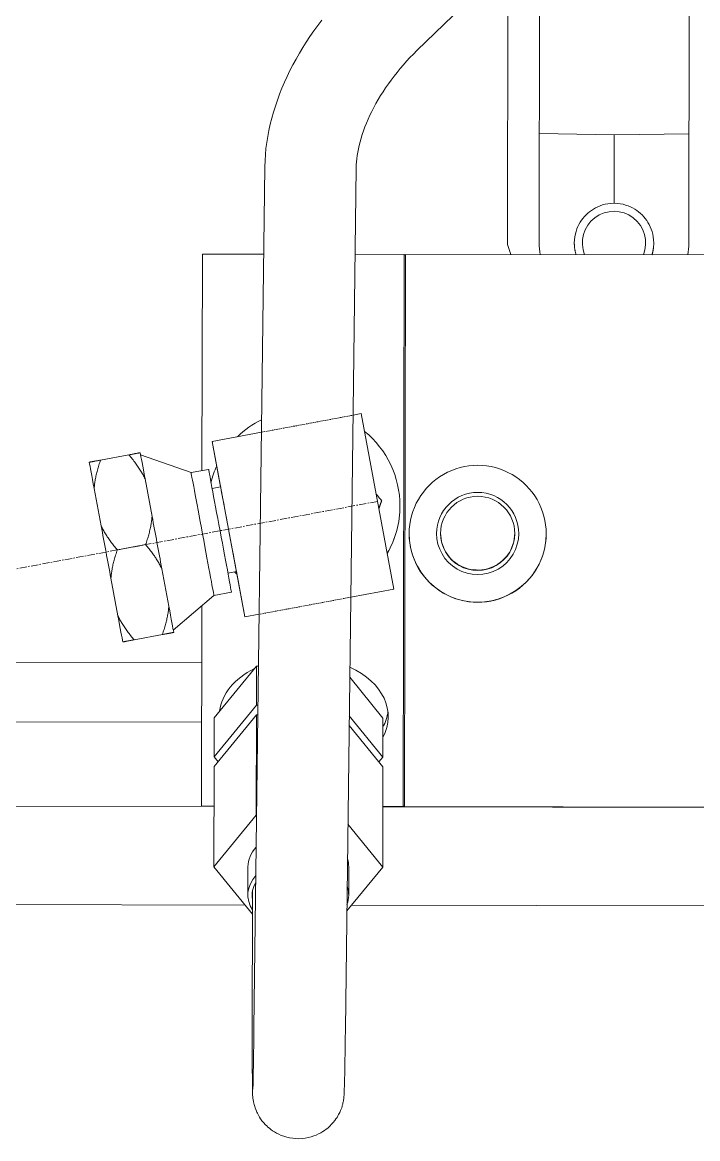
# Model space of a CAD drawing. Extents: x 766778 to 845620, y 133762 to 209800.
# Drawn here: x 786249.5 to 786366.8, y 190170.6 to 190364.5 of the extents above; entities that cross this region are included whole.
import ezdxf

# ---------------------------------------------------------------- set-up
doc = ezdxf.new("R2010")
doc.units = 0
doc.header["$MEASUREMENT"] = 0
doc.linetypes.add('CENTER', pattern=[2, 1.25, -0.25, 0.25, -0.25])
doc.linetypes.add('HIDDEN', pattern=[0.375, 0.25, -0.125])
doc.layers.get('0').update_dxf_attribs({"color": 1, "linetype": 'CONTINUOUS'})
doc.layers.add('CENTER_LINES', color=1, linetype='CENTER')
doc.layers.add('HIDDEN_LINES', color=5, linetype='HIDDEN', lineweight=25)
doc.layers.add('LA-4748_SHOWN', color=2, linetype='CONTINUOUS', lineweight=53)

# ---------------------------------------------------------------- blocks, each defined once
blk = doc.blocks.new('ENGINE')
at = {"layer": 'CENTER_LINES', "color": 252, "lineweight": 5}
blk.add_line((945259.66, 204973.17), (945192.77, 204960.93), dxfattribs=at)
at = {"layer": 'HIDDEN_LINES', "color": 252, "lineweight": 5}
for p, q in [((945239.52, 204985.24), (945255.45, 204988.15)), ((945254.94, 204956.54), (945239.01, 204953.63))]:
    blk.add_line(p, q, dxfattribs=at)
at = {"layer": 'LA-4748_SHOWN', "color": 252, "lineweight": 5}
for p, q in [((945266.75, 205051.42), (945429.8, 205208.38)), ((945313.88, 205017.83), (945314.2, 205079.13)), ((945282.38, 205018), (945282.64, 205066.71)), ((945287.88, 205017.97), (945288.14, 205066.97)), ((945248.85, 205054.9), (945249.54, 205055.84)), ((945249.54, 205055.84), (945250.25, 205056.77)), ((945247.55, 205052.99), (945248.19, 205053.95)), ((945248.19, 205053.95), (945248.85, 205054.9)), ((945246.33, 205051.03), (945246.93, 205052.02)), ((945246.93, 205052.02), (945247.55, 205052.99)), ((945245.22, 205049.04), (945245.76, 205050.04)), ((945245.76, 205050.04), (945246.33, 205051.03)), ((945264.96, 205049.59), (945265.55, 205050.21)), ((945265.55, 205050.21), (945266.14, 205050.82)), ((945266.14, 205050.82), (945266.75, 205051.42)), ((945244.2, 205047.02), (945244.69, 205048.04)), ((945244.69, 205048.04), (945245.22, 205049.04)), ((945263.3, 205047.66), (945263.84, 205048.31)), ((945263.84, 205048.31), (945264.39, 205048.95)), ((945264.39, 205048.95), (945264.96, 205049.59)), ((945243.29, 205044.98), (945243.73, 205046)), ((945243.73, 205046), (945244.2, 205047.02)), ((945261.78, 205045.67), (945262.27, 205046.34)), ((945262.27, 205046.34), (945262.77, 205047)), ((945262.77, 205047), (945263.3, 205047.66)), ((945242.87, 205043.94), (945243.29, 205044.98)), ((945260.42, 205043.63), (945260.85, 205044.31)), ((945260.85, 205044.31), (945261.3, 205044.99)), ((945261.3, 205044.99), (945261.78, 205045.67)), ((945242.13, 205041.87), (945242.48, 205042.91)), ((945242.48, 205042.91), (945242.87, 205043.94)), ((945259.23, 205041.58), (945259.61, 205042.26)), ((945259.61, 205042.26), (945260, 205042.95)), ((945260, 205042.95), (945260.42, 205043.63)), ((945241.5, 205039.78), (945241.8, 205040.82)), ((945241.8, 205040.82), (945242.13, 205041.87)), ((945258.23, 205039.54), (945258.55, 205040.22)), ((945258.55, 205040.22), (945258.88, 205040.9)), ((945258.88, 205040.9), (945259.23, 205041.58)), ((945240.99, 205037.67), (945241.23, 205038.73)), ((945241.23, 205038.73), (945241.5, 205039.78)), ((945257.43, 205037.54), (945257.68, 205038.2)), ((945257.68, 205038.2), (945257.94, 205038.87)), ((945257.94, 205038.87), (945258.23, 205039.54)), ((945240.61, 205035.57), (945240.79, 205036.62)), ((945240.79, 205036.62), (945240.99, 205037.67)), ((945257.01, 205036.25), (945257.21, 205036.89)), ((945257.21, 205036.89), (945257.43, 205037.54)), ((945287.98, 205036.97), (945300.98, 205036.67)), ((945300.98, 205036.67), (945300.92, 205024.8)), ((945300.98, 205036.67), (945313.98, 205036.83)), ((945240.37, 205033.46), (945240.47, 205034.51)), ((945240.47, 205034.51), (945240.61, 205035.57)), ((945256.42, 205033.81), (945256.53, 205034.4)), ((945256.53, 205034.4), (945256.67, 205035.01)), ((945256.67, 205035.01), (945256.83, 205035.62)), ((945256.83, 205035.62), (945257.01, 205036.25)), ((945240.26, 205031.36), (945240.3, 205032.41)), ((945240.3, 205032.41), (945240.37, 205033.46)), ((945256.19, 205032.13), (945256.25, 205032.68)), ((945256.25, 205032.68), (945256.32, 205033.23)), ((945256.32, 205033.23), (945256.42, 205033.81)), ((945237.86, 204881.76), (945240.26, 205031.36)), ((945253.74, 204881.51), (945256.14, 205031.1)), ((945256.14, 205031.1), (945256.16, 205031.61)), ((945256.16, 205031.61), (945256.19, 205032.13)), ((945299.36, 205024.63), (945298.91, 205024.51)), ((945299.85, 205024.72), (945299.36, 205024.63)), ((945300.36, 205024.78), (945299.85, 205024.72)), ((945300.92, 205024.8), (945300.36, 205024.78)), ((945301.47, 205024.77), (945300.92, 205024.8)), ((945301.99, 205024.71), (945301.47, 205024.77)), ((945302.47, 205024.61), (945301.99, 205024.71)), ((945296.03, 205022.8), (945295.75, 205022.51)), ((945296.33, 205023.08), (945296.03, 205022.8)), ((945296.64, 205023.34), (945296.33, 205023.08)), ((945296.97, 205023.58), (945296.64, 205023.34)), ((945297.32, 205023.81), (945296.97, 205023.58)), ((945297.69, 205024.02), (945297.32, 205023.81)), ((945298.08, 205024.2), (945297.69, 205024.02)), ((945298.48, 205024.37), (945298.08, 205024.2)), ((945298.91, 205024.51), (945298.48, 205024.37)), ((945302.92, 205024.49), (945302.47, 205024.61)), ((945303.35, 205024.34), (945302.92, 205024.49)), ((945303.75, 205024.17), (945303.35, 205024.34)), ((945304.14, 205023.98), (945303.75, 205024.17)), ((945304.5, 205023.77), (945304.14, 205023.98)), ((945304.85, 205023.54), (945304.5, 205023.77)), ((945305.18, 205023.3), (945304.85, 205023.54)), ((945305.49, 205023.03), (945305.18, 205023.3)), ((945305.79, 205022.75), (945305.49, 205023.03)), ((945306.06, 205022.45), (945305.79, 205022.75)), ((945294.61, 205020.77), (945294.44, 205020.37)), ((945294.8, 205021.15), (945294.61, 205020.77)), ((945295.01, 205021.52), (945294.8, 205021.15)), ((945295.24, 205021.87), (945295.01, 205021.52)), ((945295.48, 205022.2), (945295.24, 205021.87)), ((945295.75, 205022.51), (945295.48, 205022.2)), ((945306.32, 205022.14), (945306.06, 205022.45)), ((945306.57, 205021.81), (945306.32, 205022.14)), ((945306.79, 205021.46), (945306.57, 205021.81)), ((945307, 205021.09), (945306.79, 205021.46)), ((945307.19, 205020.7), (945307, 205021.09)), ((945294.07, 205019), (945294.01, 205018.49)), ((945294.17, 205019.49), (945294.07, 205019)), ((945294.29, 205019.94), (945294.17, 205019.49)), ((945294.44, 205020.37), (945294.29, 205019.94)), ((945307.35, 205020.3), (945307.19, 205020.7)), ((945307.49, 205019.87), (945307.35, 205020.3)), ((945307.61, 205019.42), (945307.49, 205019.87)), ((945307.7, 205018.93), (945307.61, 205019.42)), ((945307.76, 205018.42), (945307.7, 205018.93)), ((945282.93, 205015.95), (945282.48, 205017.38)), ((945294.01, 205018.49), (945293.98, 205017.93)), ((945293.98, 205017.93), (945293.98, 205017.84)), ((945293.98, 205017.84), (945293.98, 205017.74)), ((945293.98, 205017.74), (945293.99, 205017.65)), ((945293.99, 205017.65), (945293.99, 205017.55)), ((945293.99, 205017.55), (945294, 205017.46)), ((945294, 205017.46), (945294, 205017.37)), ((945294, 205017.37), (945294.01, 205017.28)), ((945294.01, 205017.28), (945294.02, 205017.19)), ((945294.02, 205017.19), (945294.03, 205017.1)), ((945294.03, 205017.1), (945294.04, 205017.01)), ((945294.04, 205017.01), (945294.05, 205016.93)), ((945294.05, 205016.93), (945294.06, 205016.84)), ((945307.7, 205016.85), (945307.71, 205016.94)), ((945307.71, 205016.94), (945307.73, 205017.03)), ((945307.73, 205017.03), (945307.74, 205017.12)), ((945307.74, 205017.12), (945307.75, 205017.2)), ((945307.75, 205017.2), (945307.76, 205017.3)), ((945307.78, 205017.86), (945307.76, 205018.42)), ((945307.76, 205017.39), (945307.77, 205017.48)), ((945307.76, 205017.3), (945307.76, 205017.39)), ((945307.77, 205017.57), (945307.78, 205017.67)), ((945307.77, 205017.48), (945307.77, 205017.57)), ((945307.78, 205017.76), (945307.78, 205017.86)), ((945307.78, 205017.67), (945307.78, 205017.76)), ((945229.16, 204978.62), (945229.36, 205016.23)), ((945240.02, 205016.17), (945229.36, 205016.23)), ((945264.41, 205016.04), (945255.9, 205016.09)), ((945263.91, 204920.16), (945264.41, 205016.04)), ((945264.16, 204920.16), (945264.66, 205016.04)), ((945264.41, 205015.99), (945264.66, 205015.99)), ((945264.66, 205016.04), (945348.67, 205015.6)), ((945294.06, 205016.84), (945294.08, 205016.76)), ((945294.08, 205016.76), (945294.09, 205016.67)), ((945294.09, 205016.67), (945294.11, 205016.59)), ((945294.11, 205016.59), (945294.12, 205016.51)), ((945294.12, 205016.51), (945294.14, 205016.43)), ((945294.14, 205016.43), (945294.16, 205016.35)), ((945294.16, 205016.35), (945294.18, 205016.27)), ((945294.18, 205016.27), (945294.2, 205016.19)), ((945294.2, 205016.19), (945294.22, 205016.11)), ((945294.22, 205016.11), (945294.24, 205016.04)), ((945294.24, 205016.04), (945294.26, 205015.96)), ((945294.26, 205015.96), (945294.28, 205015.89)), ((945307.46, 205015.82), (945307.48, 205015.89)), ((945307.48, 205015.89), (945307.51, 205015.97)), ((945307.51, 205015.97), (945307.53, 205016.04)), ((945307.53, 205016.04), (945307.55, 205016.12)), ((945307.55, 205016.12), (945307.57, 205016.2)), ((945307.57, 205016.2), (945307.59, 205016.28)), ((945307.59, 205016.28), (945307.61, 205016.36)), ((945307.61, 205016.36), (945307.63, 205016.44)), ((945307.63, 205016.44), (945307.64, 205016.52)), ((945307.64, 205016.52), (945307.66, 205016.6)), ((945307.66, 205016.6), (945307.67, 205016.68)), ((945307.67, 205016.68), (945307.69, 205016.77)), ((945307.69, 205016.77), (945307.7, 205016.85)), ((945256.88, 204988.41), (945255.45, 204988.15)), ((945256.88, 204988.41), (945262.45, 204957.92)), ((945239.52, 204985.24), (945230.96, 204983.67)), ((945230.96, 204983.67), (945236.53, 204953.18)), ((945230.96, 204983.67), (945230.96, 204983.67)), ((945230.96, 204983.67), (945232.4, 204975.8)), ((945209.59, 204980.14), (945209.64, 204980.15)), ((945209.59, 204980.14), (945209.59, 204980.14)), ((945209.64, 204980.15), (945209.69, 204980.16)), ((945209.69, 204980.16), (945209.75, 204980.17)), ((945209.75, 204980.17), (945209.81, 204980.18)), ((945209.81, 204980.18), (945209.87, 204980.19)), ((945209.87, 204980.19), (945209.93, 204980.21)), ((945209.93, 204980.21), (945210, 204980.22)), ((945210, 204980.22), (945210.07, 204980.23)), ((945210.07, 204980.23), (945210.14, 204980.24)), ((945210.14, 204980.24), (945210.21, 204980.26)), ((945210.21, 204980.26), (945210.29, 204980.27)), ((945210.29, 204980.27), (945210.37, 204980.29)), ((945210.37, 204980.29), (945210.45, 204980.3)), ((945210.45, 204980.3), (945210.54, 204980.32)), ((945210.54, 204980.32), (945210.63, 204980.33)), ((945210.63, 204980.33), (945210.72, 204980.35)), ((945210.72, 204980.35), (945210.81, 204980.37)), ((945210.81, 204980.37), (945210.91, 204980.39)), ((945210.91, 204980.39), (945211.01, 204980.4)), ((945211.01, 204980.4), (945211.11, 204980.42)), ((945211.11, 204980.42), (945211.22, 204980.44)), ((945211.22, 204980.44), (945211.33, 204980.46)), ((945211.33, 204980.46), (945211.44, 204980.48)), ((945211.4, 204980.06), (945211.33, 204979.83)), ((945211.48, 204980.28), (945211.4, 204980.06)), ((945211.44, 204980.48), (945211.56, 204980.5)), ((945211.56, 204980.5), (945211.48, 204980.28)), ((945211.56, 204980.5), (945216.47, 204981.4)), ((945216.59, 204981.42), (945216.47, 204981.4)), ((945216.47, 204981.4), (945216.63, 204981.22)), ((945216.7, 204981.44), (945216.59, 204981.42)), ((945216.63, 204981.22), (945216.78, 204981.04)), ((945216.81, 204981.46), (945216.7, 204981.44)), ((945216.78, 204981.04), (945216.92, 204980.86)), ((945216.92, 204981.48), (945216.81, 204981.46)), ((945217.02, 204981.5), (945216.92, 204981.48)), ((945216.92, 204980.86), (945217.07, 204980.68)), ((945217.12, 204981.52), (945217.02, 204981.5)), ((945217.07, 204980.68), (945217.21, 204980.5)), ((945217.22, 204981.54), (945217.12, 204981.52)), ((945217.21, 204980.5), (945217.35, 204980.32)), ((945217.31, 204981.56), (945217.22, 204981.54)), ((945217.41, 204981.57), (945217.31, 204981.56)), ((945217.35, 204980.32), (945217.48, 204980.14)), ((945217.49, 204981.59), (945217.41, 204981.57)), ((945217.48, 204980.14), (945217.61, 204979.97)), ((945217.58, 204981.6), (945217.49, 204981.59)), ((945217.66, 204981.62), (945217.58, 204981.6)), ((945217.74, 204981.63), (945217.66, 204981.62)), ((945217.82, 204981.65), (945217.74, 204981.63)), ((945217.89, 204981.66), (945217.82, 204981.65)), ((945217.96, 204981.68), (945217.89, 204981.66)), ((945218.03, 204981.69), (945217.96, 204981.68)), ((945218.1, 204981.7), (945218.03, 204981.69)), ((945218.16, 204981.71), (945218.1, 204981.7)), ((945218.22, 204981.72), (945218.16, 204981.71)), ((945218.28, 204981.73), (945218.22, 204981.72)), ((945218.34, 204981.74), (945218.28, 204981.73)), ((945218.39, 204981.75), (945218.34, 204981.74)), ((945218.44, 204981.76), (945218.39, 204981.75)), ((945227.27, 204978.27), (945218.51, 204981.39)), ((945210.84, 204978.14), (945210.8, 204977.93)), ((945210.9, 204978.34), (945210.84, 204978.14)), ((945210.95, 204978.55), (945210.9, 204978.34)), ((945211.01, 204978.76), (945210.95, 204978.55)), ((945211.06, 204978.97), (945211.01, 204978.76)), ((945211.13, 204979.18), (945211.06, 204978.97)), ((945211.19, 204979.4), (945211.13, 204979.18)), ((945211.26, 204979.62), (945211.19, 204979.4)), ((945211.33, 204979.83), (945211.26, 204979.62)), ((945217.61, 204979.97), (945217.74, 204979.79)), ((945217.74, 204979.79), (945217.86, 204979.62)), ((945217.86, 204979.62), (945217.98, 204979.44)), ((945217.98, 204979.44), (945218.1, 204979.27)), ((945218.1, 204979.27), (945218.21, 204979.1)), ((945218.21, 204979.1), (945218.32, 204978.92)), ((945218.32, 204978.92), (945218.43, 204978.75)), ((945218.43, 204978.75), (945218.53, 204978.58)), ((945218.53, 204978.58), (945218.64, 204978.41)), ((945218.64, 204978.41), (945218.74, 204978.24)), ((945218.74, 204978.24), (945218.83, 204978.07)), ((945227.27, 204978.27), (945230.32, 204978.83)), ((945210.48, 204976.17), (945210.46, 204975.98)), ((945210.51, 204976.36), (945210.48, 204976.17)), ((945210.53, 204976.55), (945210.51, 204976.36)), ((945210.56, 204976.74), (945210.53, 204976.55)), ((945210.6, 204976.94), (945210.56, 204976.74)), ((945210.63, 204977.14), (945210.6, 204976.94)), ((945210.67, 204977.33), (945210.63, 204977.14)), ((945210.71, 204977.53), (945210.67, 204977.33)), ((945210.75, 204977.73), (945210.71, 204977.53)), ((945210.8, 204977.93), (945210.75, 204977.73)), ((945218.83, 204978.07), (945218.93, 204977.9)), ((945218.93, 204977.9), (945219.02, 204977.73)), ((945219.02, 204977.73), (945219.1, 204977.56)), ((945219.1, 204977.56), (945219.19, 204977.39)), ((945219.19, 204977.39), (945219.27, 204977.22)), ((945219.27, 204977.22), (945220.47, 204970.69)), ((945210.44, 204975.79), (945210.42, 204975.6)), ((945211.62, 204969.07), (945210.42, 204975.6)), ((945210.42, 204975.6), (945211.62, 204969.07)), ((945210.46, 204975.98), (945210.44, 204975.79)), ((945232.4, 204975.8), (945230.92, 204975.53)), ((945259.44, 204974.38), (945259.48, 204974.34)), ((945259.48, 204974.34), (945259.52, 204974.29)), ((945259.52, 204974.29), (945259.56, 204974.25)), ((945259.56, 204974.25), (945259.59, 204974.2)), ((945259.59, 204974.2), (945259.63, 204974.16)), ((945259.63, 204974.16), (945259.67, 204974.11)), ((945259.67, 204974.11), (945259.71, 204974.07)), ((945259.71, 204974.07), (945259.75, 204974.02)), ((945259.75, 204974.02), (945259.78, 204973.98)), ((945259.78, 204973.98), (945259.82, 204973.93)), ((945259.82, 204973.93), (945259.86, 204973.89)), ((945259.86, 204973.89), (945259.9, 204973.84)), ((945259.9, 204973.84), (945259.94, 204973.8)), ((945259.94, 204973.8), (945259.98, 204973.75)), ((945259.98, 204973.75), (945260.01, 204973.71)), ((945260.01, 204972.28), (945259.99, 204972.22)), ((945260.01, 204973.71), (945260.05, 204973.66)), ((945260.03, 204972.33), (945260.01, 204972.28)), ((945260.04, 204972.39), (945260.03, 204972.33)), ((945260.06, 204972.44), (945260.04, 204972.39)), ((945260.05, 204973.66), (945260.09, 204973.62)), ((945260.08, 204972.5), (945260.06, 204972.44)), ((945260.1, 204972.55), (945260.08, 204972.5)), ((945260.09, 204973.62), (945260.13, 204973.57)), ((945260.12, 204972.61), (945260.1, 204972.55)), ((945260.14, 204972.67), (945260.12, 204972.61)), ((945260.13, 204973.57), (945260.17, 204973.52)), ((945260.16, 204972.72), (945260.14, 204972.67)), ((945260.18, 204972.78), (945260.16, 204972.72)), ((945260.17, 204973.52), (945260.21, 204973.48)), ((945260.2, 204972.83), (945260.18, 204972.78)), ((945260.23, 204972.89), (945260.2, 204972.83)), ((945260.21, 204973.48), (945260.25, 204973.43)), ((945260.25, 204972.95), (945260.23, 204972.89)), ((945260.25, 204973.43), (945260.29, 204973.38)), ((945260.27, 204973.01), (945260.25, 204972.95)), ((945260.29, 204973.06), (945260.27, 204973.01)), ((945260.29, 204973.38), (945260.33, 204973.34)), ((945260.31, 204973.12), (945260.29, 204973.06)), ((945260.33, 204973.18), (945260.31, 204973.12)), ((945260.33, 204973.34), (945260.37, 204973.29)), ((945260.35, 204973.23), (945260.33, 204973.18)), ((945260.37, 204973.29), (945260.35, 204973.23)), ((945260.37, 204973.29), (945260.37, 204973.29)), ((945220.45, 204970.5), (945220.43, 204970.31)), ((945220.47, 204970.69), (945220.45, 204970.5)), ((945259.91, 204972), (945259.89, 204971.95)), ((945259.93, 204972.06), (945259.91, 204972)), ((945259.95, 204972.11), (945259.93, 204972.06)), ((945259.97, 204972.17), (945259.95, 204972.11)), ((945259.99, 204972.22), (945259.97, 204972.17)), ((945211.62, 204969.07), (945211.7, 204968.9)), ((945211.7, 204968.9), (945211.79, 204968.73)), ((945211.79, 204968.73), (945211.87, 204968.56)), ((945211.87, 204968.56), (945211.97, 204968.39)), ((945220.14, 204968.55), (945220.09, 204968.35)), ((945220.18, 204968.75), (945220.14, 204968.55)), ((945220.22, 204968.95), (945220.18, 204968.75)), ((945220.26, 204969.15), (945220.22, 204968.95)), ((945220.29, 204969.34), (945220.26, 204969.15)), ((945220.32, 204969.54), (945220.29, 204969.34)), ((945220.35, 204969.73), (945220.32, 204969.54)), ((945220.38, 204969.93), (945220.35, 204969.73)), ((945220.41, 204970.12), (945220.38, 204969.93)), ((945220.43, 204970.31), (945220.41, 204970.12)), ((945211.97, 204968.39), (945212.06, 204968.22)), ((945212.06, 204968.22), (945212.16, 204968.05)), ((945212.16, 204968.05), (945212.26, 204967.87)), ((945212.26, 204967.87), (945212.36, 204967.7)), ((945212.36, 204967.7), (945212.47, 204967.53)), ((945212.47, 204967.53), (945212.57, 204967.36)), ((945212.57, 204967.36), (945212.68, 204967.19)), ((945212.68, 204967.19), (945212.8, 204967.01)), ((945212.8, 204967.01), (945212.92, 204966.84)), ((945212.92, 204966.84), (945213.04, 204966.67)), ((945213.04, 204966.67), (945213.16, 204966.49)), ((945213.16, 204966.49), (945213.29, 204966.32)), ((945219.63, 204966.67), (945219.56, 204966.45)), ((945219.7, 204966.89), (945219.63, 204966.67)), ((945219.76, 204967.1), (945219.7, 204966.89)), ((945219.82, 204967.31), (945219.76, 204967.1)), ((945219.88, 204967.52), (945219.82, 204967.31)), ((945219.94, 204967.73), (945219.88, 204967.52)), ((945219.99, 204967.94), (945219.94, 204967.73)), ((945220.04, 204968.14), (945219.99, 204967.94)), ((945220.09, 204968.35), (945220.04, 204968.14)), ((945270.59, 204967.12), (945270.57, 204967.61)), ((945270.65, 204966.63), (945270.59, 204967.12)), ((945270.74, 204966.13), (945270.65, 204966.63)), ((945283.38, 204966.56), (945283.28, 204966.07)), ((945283.44, 204967.05), (945283.38, 204966.56)), ((945283.47, 204967.54), (945283.44, 204967.05)), ((945213.29, 204966.32), (945213.42, 204966.14)), ((945213.42, 204966.14), (945213.55, 204965.96)), ((945213.55, 204965.96), (945213.68, 204965.79)), ((945213.68, 204965.79), (945213.82, 204965.61)), ((945213.82, 204965.61), (945213.97, 204965.43)), ((945213.97, 204965.43), (945214.11, 204965.25)), ((945214.11, 204965.25), (945214.26, 204965.07)), ((945214.26, 204965.07), (945214.42, 204964.89)), ((945214.34, 204964.66), (945214.26, 204964.44)), ((945214.42, 204964.89), (945214.34, 204964.66)), ((945214.42, 204964.89), (945219.33, 204965.79)), ((945219.41, 204966.01), (945219.33, 204965.79)), ((945219.33, 204965.79), (945219.48, 204965.61)), ((945219.48, 204966.23), (945219.41, 204966.01)), ((945219.56, 204966.45), (945219.48, 204966.23)), ((945219.48, 204965.61), (945219.63, 204965.42)), ((945219.63, 204965.42), (945219.78, 204965.24)), ((945219.78, 204965.24), (945219.92, 204965.06)), ((945219.92, 204965.06), (945220.06, 204964.88)), ((945220.06, 204964.88), (945220.2, 204964.71)), ((945220.2, 204964.71), (945220.34, 204964.53)), ((945220.34, 204964.53), (945220.47, 204964.35)), ((945270.88, 204965.65), (945270.74, 204966.13)), ((945271.05, 204965.18), (945270.88, 204965.65)), ((945271.25, 204964.72), (945271.05, 204965.18)), ((945271.49, 204964.29), (945271.25, 204964.72)), ((945282.76, 204964.66), (945282.51, 204964.23)), ((945282.97, 204965.11), (945282.76, 204964.66)), ((945283.14, 204965.58), (945282.97, 204965.11)), ((945283.28, 204966.07), (945283.14, 204965.58)), ((945213.75, 204962.73), (945213.7, 204962.52)), ((945213.81, 204962.93), (945213.75, 204962.73)), ((945213.86, 204963.14), (945213.81, 204962.93)), ((945213.92, 204963.35), (945213.86, 204963.14)), ((945213.98, 204963.57), (945213.92, 204963.35)), ((945214.05, 204963.78), (945213.98, 204963.57)), ((945214.12, 204964), (945214.05, 204963.78)), ((945214.19, 204964.22), (945214.12, 204964)), ((945214.26, 204964.44), (945214.19, 204964.22)), ((945220.47, 204964.35), (945220.59, 204964.18)), ((945220.59, 204964.18), (945220.72, 204964)), ((945220.72, 204964), (945220.84, 204963.83)), ((945220.84, 204963.83), (945220.95, 204963.65)), ((945220.95, 204963.65), (945221.07, 204963.48)), ((945221.07, 204963.48), (945221.18, 204963.31)), ((945221.18, 204963.31), (945221.29, 204963.14)), ((945221.29, 204963.14), (945221.39, 204962.97)), ((945221.39, 204962.97), (945221.49, 204962.8)), ((945221.49, 204962.8), (945221.59, 204962.62)), ((945221.59, 204962.62), (945221.69, 204962.45)), ((945271.76, 204963.88), (945271.49, 204964.29)), ((945272.06, 204963.5), (945271.76, 204963.88)), ((945272.37, 204963.15), (945272.06, 204963.5)), ((945272.71, 204962.82), (945272.37, 204963.15)), ((945273.08, 204962.52), (945272.71, 204962.82)), ((945281.28, 204962.78), (945280.91, 204962.48)), ((945281.62, 204963.1), (945281.28, 204962.78)), ((945281.94, 204963.44), (945281.62, 204963.1)), ((945282.24, 204963.82), (945281.94, 204963.44)), ((945282.51, 204964.23), (945282.24, 204963.82)), ((945213.36, 204960.74), (945213.34, 204960.55)), ((945213.39, 204960.94), (945213.36, 204960.74)), ((945213.42, 204961.13), (945213.39, 204960.94)), ((945213.45, 204961.32), (945213.42, 204961.13)), ((945213.49, 204961.52), (945213.45, 204961.32)), ((945213.52, 204961.72), (945213.49, 204961.52)), ((945213.56, 204961.92), (945213.52, 204961.72)), ((945213.61, 204962.12), (945213.56, 204961.92)), ((945213.65, 204962.32), (945213.61, 204962.12)), ((945213.7, 204962.52), (945213.65, 204962.32)), ((945221.69, 204962.45), (945221.78, 204962.28)), ((945221.78, 204962.28), (945221.87, 204962.11)), ((945221.87, 204962.11), (945221.96, 204961.94)), ((945221.96, 204961.94), (945222.05, 204961.77)), ((945222.05, 204961.77), (945222.13, 204961.6)), ((945222.13, 204961.6), (945223.32, 204955.07)), ((945235.09, 204961.05), (945233.62, 204960.78)), ((945235.09, 204961.05), (945236.53, 204953.17)), ((945273.47, 204962.24), (945273.08, 204962.52)), ((945273.89, 204961.98), (945273.47, 204962.24)), ((945274.34, 204961.76), (945273.89, 204961.98)), ((945274.8, 204961.57), (945274.34, 204961.76)), ((945275.28, 204961.42), (945274.8, 204961.57)), ((945275.76, 204961.3), (945275.28, 204961.42)), ((945276.25, 204961.23), (945275.76, 204961.3)), ((945276.74, 204961.19), (945276.25, 204961.23)), ((945277.23, 204961.18), (945276.74, 204961.19)), ((945277.72, 204961.22), (945277.23, 204961.18)), ((945278.21, 204961.29), (945277.72, 204961.22)), ((945278.7, 204961.4), (945278.21, 204961.29)), ((945279.18, 204961.55), (945278.7, 204961.4)), ((945279.64, 204961.73), (945279.18, 204961.55)), ((945280.09, 204961.95), (945279.64, 204961.73)), ((945280.51, 204962.2), (945280.09, 204961.95)), ((945280.91, 204962.48), (945280.51, 204962.2)), ((945213.3, 204960.17), (945213.28, 204959.98)), ((945214.47, 204953.45), (945213.28, 204959.98)), ((945213.28, 204959.98), (945214.47, 204953.46)), ((945213.32, 204960.36), (945213.3, 204960.17)), ((945213.34, 204960.55), (945213.32, 204960.36)), ((945231.17, 204956.92), (945224.09, 204950.9)), ((945231.17, 204956.92), (945234.22, 204957.48)), ((945262.45, 204957.92), (945254.94, 204956.54)), ((945254.94, 204956.54), (945262.45, 204957.92)), ((945262.45, 204957.92), (945262.45, 204957.92)), ((945223.31, 204954.89), (945223.29, 204954.7)), ((945223.32, 204955.07), (945223.31, 204954.89)), ((945228.86, 204920.34), (945229.04, 204955.11)), ((945214.47, 204953.46), (945214.56, 204953.29)), ((945214.56, 204953.29), (945214.64, 204953.11)), ((945214.64, 204953.11), (945214.73, 204952.94)), ((945214.73, 204952.94), (945214.82, 204952.77)), ((945222.99, 204952.93), (945222.95, 204952.73)), ((945223.04, 204953.13), (945222.99, 204952.93)), ((945223.08, 204953.33), (945223.04, 204953.13)), ((945223.11, 204953.53), (945223.08, 204953.33)), ((945223.15, 204953.73), (945223.11, 204953.53)), ((945223.18, 204953.92), (945223.15, 204953.73)), ((945223.21, 204954.12), (945223.18, 204953.92)), ((945223.24, 204954.31), (945223.21, 204954.12)), ((945223.26, 204954.5), (945223.24, 204954.31)), ((945223.29, 204954.7), (945223.26, 204954.5)), ((945236.53, 204953.17), (945239.01, 204953.63)), ((945236.53, 204953.18), (945236.53, 204953.17)), ((945214.82, 204952.77), (945214.92, 204952.6)), ((945214.92, 204952.6), (945215.01, 204952.43)), ((945215.01, 204952.43), (945215.11, 204952.26)), ((945215.11, 204952.26), (945215.22, 204952.09)), ((945215.22, 204952.09), (945215.32, 204951.91)), ((945215.32, 204951.91), (945215.43, 204951.74)), ((945215.43, 204951.74), (945215.54, 204951.57)), ((945215.54, 204951.57), (945215.66, 204951.4)), ((945215.66, 204951.4), (945215.77, 204951.22)), ((945215.77, 204951.22), (945215.89, 204951.05)), ((945215.89, 204951.05), (945216.02, 204950.88)), ((945222.48, 204951.05), (945222.41, 204950.84)), ((945222.55, 204951.27), (945222.48, 204951.05)), ((945222.62, 204951.48), (945222.55, 204951.27)), ((945222.68, 204951.7), (945222.62, 204951.48)), ((945222.74, 204951.91), (945222.68, 204951.7)), ((945222.79, 204952.12), (945222.74, 204951.91)), ((945222.85, 204952.32), (945222.79, 204952.12)), ((945222.9, 204952.53), (945222.85, 204952.32)), ((945222.95, 204952.73), (945222.9, 204952.53)), ((945215.85, 204949.01), (945215.78, 204949)), ((945215.92, 204949.03), (945215.85, 204949.01)), ((945215.85, 204949.01), (945215.93, 204949.02)), ((945216, 204949.04), (945215.92, 204949.03)), ((945215.93, 204949.02), (945216, 204949.04)), ((945216, 204949.04), (945216.08, 204949.05)), ((945216.08, 204949.05), (945216, 204949.04)), ((945216.02, 204950.88), (945216.14, 204950.7)), ((945216.08, 204949.05), (945216.17, 204949.07)), ((945216.16, 204949.07), (945216.08, 204949.05)), ((945216.14, 204950.7), (945216.27, 204950.52)), ((945216.25, 204949.08), (945216.16, 204949.07)), ((945216.17, 204949.07), (945216.25, 204949.08)), ((945216.34, 204949.1), (945216.25, 204949.08)), ((945216.27, 204950.52), (945216.4, 204950.35)), ((945216.43, 204949.12), (945216.34, 204949.1)), ((945216.4, 204950.35), (945216.54, 204950.17)), ((945216.43, 204949.12), (945216.53, 204949.13)), ((945216.52, 204949.13), (945216.43, 204949.12)), ((945216.62, 204949.15), (945216.52, 204949.13)), ((945216.53, 204949.13), (945216.62, 204949.15)), ((945216.54, 204950.17), (945216.68, 204949.99)), ((945216.72, 204949.17), (945216.62, 204949.15)), ((945216.68, 204949.99), (945216.82, 204949.81)), ((945216.82, 204949.19), (945216.72, 204949.17)), ((945216.82, 204949.81), (945216.97, 204949.63)), ((945216.93, 204949.21), (945216.82, 204949.19)), ((945217.04, 204949.23), (945216.93, 204949.21)), ((945216.97, 204949.63), (945217.12, 204949.45)), ((945217.16, 204949.25), (945217.04, 204949.23)), ((945217.12, 204949.45), (945217.27, 204949.27)), ((945217.16, 204949.25), (945217.27, 204949.27)), ((945217.27, 204949.27), (945217.16, 204949.25)), ((945217.27, 204949.27), (945222.19, 204950.17)), ((945217.27, 204949.27), (945222.19, 204950.17)), ((945222.27, 204950.39), (945222.19, 204950.17)), ((945222.19, 204950.17), (945222.3, 204950.19)), ((945222.34, 204950.62), (945222.27, 204950.39)), ((945222.3, 204950.19), (945222.42, 204950.21)), ((945222.41, 204950.84), (945222.34, 204950.62)), ((945222.42, 204950.21), (945222.53, 204950.23)), ((945222.53, 204950.23), (945222.63, 204950.25)), ((945222.63, 204950.25), (945222.74, 204950.27)), ((945222.74, 204950.27), (945222.84, 204950.29)), ((945222.84, 204950.29), (945222.94, 204950.31)), ((945223.03, 204950.32), (945222.93, 204950.31)), ((945222.94, 204950.31), (945223.03, 204950.33)), ((945223.12, 204950.34), (945223.03, 204950.32)), ((945223.03, 204950.33), (945223.12, 204950.34)), ((945223.21, 204950.36), (945223.12, 204950.34)), ((945223.12, 204950.34), (945223.21, 204950.36)), ((945223.29, 204950.37), (945223.21, 204950.36)), ((945223.21, 204950.36), (945223.3, 204950.37)), ((945223.3, 204950.37), (945223.38, 204950.39)), ((945223.38, 204950.39), (945223.46, 204950.4)), ((945223.46, 204950.4), (945223.54, 204950.42)), ((945223.54, 204950.42), (945223.61, 204950.43)), ((945223.68, 204950.44), (945223.61, 204950.43)), ((945223.61, 204950.43), (945223.68, 204950.44)), ((945223.75, 204950.46), (945223.68, 204950.44)), ((945223.68, 204950.44), (945223.75, 204950.46)), ((945223.75, 204950.46), (945223.82, 204950.47)), ((945223.82, 204950.47), (945223.88, 204950.48)), ((945223.88, 204950.48), (945223.94, 204950.49)), ((945223.94, 204950.49), (945224, 204950.5)), ((945224.05, 204950.51), (945224, 204950.5)), ((945224, 204950.5), (945224.05, 204950.51)), ((945224.1, 204950.52), (945224.05, 204950.51)), ((945224.05, 204950.51), (945224.1, 204950.52)), ((945224.1, 204950.52), (945224.15, 204950.53)), ((945224.15, 204950.53), (945224.15, 204950.53)), ((945215.35, 204948.92), (945215.3, 204948.91)), ((945215.3, 204948.91), (945215.3, 204948.91)), ((945215.41, 204948.93), (945215.35, 204948.92)), ((945215.41, 204948.93), (945215.46, 204948.94)), ((945215.46, 204948.94), (945215.41, 204948.93)), ((945215.46, 204948.94), (945215.52, 204948.95)), ((945215.52, 204948.95), (945215.46, 204948.94)), ((945215.52, 204948.95), (945215.58, 204948.96)), ((945215.58, 204948.96), (945215.52, 204948.95)), ((945215.64, 204948.97), (945215.58, 204948.96)), ((945215.71, 204948.99), (945215.64, 204948.97)), ((945215.78, 204949), (945215.71, 204948.99)), ((945072.78, 204946.1), (945228.99, 204945.28)), ((945231.13, 204935.69), (945238.51, 204944.64)), ((945238.48, 204937.85), (945238.51, 204944.64)), ((945238.51, 204944.64), (945238.87, 204944.63)), ((945254.72, 204942.65), (945260.46, 204935.54)), ((944373.32, 204939.44), (945228.93, 204934.94)), ((945231.1, 204928.91), (945238.48, 204937.85)), ((945238.48, 204937.85), (945238.76, 204937.85)), ((945238.47, 204936.15), (945231.09, 204927.21)), ((945231.1, 204928.91), (945231.13, 204935.69)), ((945238.47, 204936.15), (945238.38, 204918.76)), ((945238.73, 204936.15), (945238.47, 204936.15)), ((945254.61, 204935.95), (945260.43, 204928.75)), ((945260.43, 204928.75), (945260.46, 204935.54)), ((945260.42, 204927.06), (945254.58, 204934.28)), ((945231.79, 204928.05), (945231.1, 204928.91)), ((945260.43, 204928.75), (945259.73, 204927.91)), ((945231.09, 204927.21), (945231, 204909.82)), ((945260.42, 204927.06), (945260.33, 204909.66)), ((944373.24, 204924.78), (945231.05, 204920.26)), ((945231.05, 204920.33), (945228.86, 204920.34)), ((945263.91, 204920.16), (945260.38, 204920.18)), ((945260.38, 204920.11), (945369.55, 204919.54)), ((945263.91, 204920.21), (945264.16, 204920.21)), ((945264.16, 204920.16), (945348.17, 204919.72)), ((945238.38, 204918.76), (945231, 204909.82)), ((945238.45, 204918.76), (945238.38, 204918.76)), ((945260.33, 204909.66), (945254.31, 204917.11)), ((945231, 204909.82), (945237.68, 204901.54)), ((945236.87, 204904.91), (945236.9, 204909.78)), ((945254.07, 204902.08), (945260.33, 204909.66)), ((945254.4, 204904.81), (945254.43, 204909.69)), ((944373.15, 204907.67), (945236.4, 204903.13)), ((945237.7, 204905.67), (945237.57, 204879.81)), ((945254.86, 204903.03), (945408.07, 204902.22)), ((945237.84, 204880.65), (945237.86, 204881.76)), ((945253.73, 204880.89), (945253.74, 204881.51)), ((945237.57, 204879.81), (945237.56, 204879.24)), ((945237.56, 204879.24), (945237.56, 204878.68)), ((945237.81, 204878.58), (945237.82, 204879.59)), ((945237.82, 204879.59), (945237.84, 204880.65)), ((945253.7, 204879.12), (945253.71, 204879.69)), ((945253.71, 204879.69), (945253.72, 204880.28)), ((945253.72, 204880.28), (945253.73, 204880.89)), ((945237.56, 204877.61), (945237.55, 204877.1)), ((945237.56, 204878.68), (945237.56, 204878.14)), ((945237.56, 204878.14), (945237.56, 204877.61)), ((945237.77, 204876.72), (945237.79, 204877.63)), ((945237.79, 204877.63), (945237.81, 204878.58)), ((945253.66, 204876.97), (945253.67, 204877.48)), ((945253.67, 204877.48), (945253.68, 204878.01)), ((945253.68, 204878.01), (945253.69, 204878.56)), ((945253.69, 204878.56), (945253.7, 204879.12)), ((945237.55, 204877.1), (945237.55, 204876.6)), ((945237.55, 204876.6), (945237.55, 204876.13)), ((945237.55, 204876.13), (945237.55, 204875.67)), ((945237.55, 204875.67), (945237.55, 204875.22)), ((945237.74, 204875.1), (945237.76, 204875.88)), ((945237.76, 204875.88), (945237.77, 204876.72)), ((945253.62, 204875.09), (945253.63, 204875.53)), ((945253.63, 204875.53), (945253.64, 204876)), ((945253.64, 204876), (945253.65, 204876.48)), ((945253.65, 204876.48), (945253.66, 204876.97)), ((945237.55, 204875.22), (945237.55, 204874.8)), ((945237.55, 204874.8), (945237.55, 204874.39)), ((945237.55, 204874.39), (945237.55, 204874)), ((945237.55, 204874), (945237.55, 204873.63)), ((945237.55, 204873.63), (945237.55, 204873.27)), ((945237.69, 204873.12), (945237.71, 204873.71)), ((945237.71, 204873.71), (945237.72, 204874.37)), ((945237.72, 204874.37), (945237.74, 204875.1)), ((945253.58, 204873.13), (945253.59, 204873.49)), ((945253.59, 204873.49), (945253.6, 204873.86)), ((945253.6, 204874.25), (945253.61, 204874.66)), ((945253.6, 204873.86), (945253.6, 204874.25)), ((945253.61, 204874.66), (945253.62, 204875.09)), ((945237.55, 204873.27), (945237.55, 204872.94)), ((945237.55, 204872.94), (945237.55, 204872.62)), ((945237.55, 204872.62), (945237.55, 204872.04)), ((945237.55, 204872.04), (945237.56, 204871.54)), ((945237.56, 204871.54), (945237.56, 204871.1)), ((945237.64, 204871.46), (945237.65, 204871.59)), ((945237.65, 204871.59), (945237.66, 204871.76)), ((945237.66, 204871.76), (945237.67, 204872.14)), ((945237.67, 204872.14), (945237.68, 204872.59)), ((945237.68, 204872.59), (945237.69, 204873.12)), ((945253.52, 204871.16), (945253.54, 204871.63)), ((945253.54, 204871.63), (945253.55, 204872.18)), ((945253.55, 204872.18), (945253.56, 204872.48)), ((945253.56, 204872.48), (945253.57, 204872.79)), ((945253.57, 204872.79), (945253.58, 204873.13)), ((945237.56, 204871.1), (945237.57, 204870.72)), ((945237.57, 204870.72), (945237.58, 204870.38)), ((945237.58, 204870.38), (945237.58, 204870.2)), ((945237.58, 204870.2), (945237.59, 204870.07)), ((945237.59, 204870.07), (945237.61, 204869.9)), ((945237.61, 204869.9), (945237.63, 204869.68)), ((945237.63, 204871.19), (945237.64, 204871.25)), ((945237.63, 204871.17), (945237.63, 204871.19)), ((945237.63, 204869.68), (945237.64, 204869.54)), ((945237.64, 204871.34), (945237.64, 204871.46)), ((945237.64, 204871.25), (945237.64, 204871.34)), ((945237.64, 204869.54), (945237.67, 204869.36)), ((945253.41, 204869.43), (945253.43, 204869.56)), ((945253.43, 204869.56), (945253.45, 204869.75)), ((945253.45, 204869.75), (945253.46, 204869.9)), ((945253.46, 204869.9), (945253.47, 204870.01)), ((945253.47, 204870.01), (945253.49, 204870.4)), ((945253.49, 204870.4), (945253.51, 204870.76)), ((945253.51, 204870.76), (945253.52, 204871.16)), ((945237.67, 204869.36), (945237.69, 204869.24)), ((945237.69, 204869.24), (945237.71, 204869.1)), ((945237.71, 204869.1), (945237.74, 204868.93)), ((945237.74, 204868.93), (945237.78, 204868.73)), ((945237.78, 204868.73), (945237.84, 204868.47)), ((945237.84, 204868.47), (945237.89, 204868.31)), ((945237.89, 204868.31), (945237.95, 204868.12)), ((945237.95, 204868.12), (945238.02, 204867.9)), ((945238.02, 204867.9), (945238.11, 204867.65)), ((945238.11, 204867.65), (945238.23, 204867.34)), ((945252.85, 204867.38), (945252.96, 204867.65)), ((945252.96, 204867.65), (945253.05, 204867.88)), ((945253.05, 204867.88), (945253.11, 204868.07)), ((945253.11, 204868.07), (945253.16, 204868.24)), ((945253.16, 204868.24), (945253.23, 204868.51)), ((945253.23, 204868.51), (945253.28, 204868.73)), ((945253.28, 204868.73), (945253.32, 204868.9)), ((945253.32, 204868.9), (945253.35, 204869.04)), ((945253.35, 204869.04), (945253.38, 204869.27)), ((945253.38, 204869.27), (945253.41, 204869.43)), ((945238.23, 204867.34), (945238.31, 204867.17)), ((945238.31, 204867.17), (945238.4, 204866.98)), ((945238.4, 204866.98), (945238.51, 204866.77)), ((945238.51, 204866.77), (945238.64, 204866.54)), ((945238.64, 204866.54), (945238.79, 204866.28)), ((945238.79, 204866.28), (945238.97, 204866)), ((945238.97, 204866), (945239.2, 204865.68)), ((945239.2, 204865.68), (945239.47, 204865.34)), ((945251.83, 204865.64), (945252.05, 204865.94)), ((945252.05, 204865.94), (945252.24, 204866.21)), ((945252.24, 204866.21), (945252.39, 204866.45)), ((945252.39, 204866.45), (945252.51, 204866.68)), ((945252.51, 204866.68), (945252.62, 204866.88)), ((945252.62, 204866.88), (945252.7, 204867.06)), ((945252.7, 204867.06), (945252.85, 204867.38)), ((945239.47, 204865.34), (945239.81, 204864.97)), ((945239.81, 204864.97), (945240.01, 204864.77)), ((945240.01, 204864.77), (945240.23, 204864.56)), ((945240.23, 204864.56), (945240.47, 204864.35)), ((945240.47, 204864.35), (945240.74, 204864.14)), ((945240.74, 204864.14), (945241.04, 204863.93)), ((945241.04, 204863.93), (945241.37, 204863.71)), ((945241.37, 204863.71), (945241.73, 204863.5)), ((945249.4, 204863.54), (945249.75, 204863.74)), ((945249.75, 204863.74), (945250.06, 204863.95)), ((945250.06, 204863.95), (945250.35, 204864.16)), ((945250.35, 204864.16), (945250.61, 204864.36)), ((945250.61, 204864.36), (945250.84, 204864.56)), ((945250.84, 204864.56), (945251.05, 204864.76)), ((945251.05, 204864.76), (945251.24, 204864.95)), ((945251.24, 204864.95), (945251.57, 204865.31)), ((945251.57, 204865.31), (945251.83, 204865.64)), ((945241.73, 204863.5), (945242.12, 204863.3)), ((945242.12, 204863.3), (945242.54, 204863.12)), ((945242.54, 204863.12), (945243, 204862.95)), ((945243, 204862.95), (945243.48, 204862.8)), ((945243.48, 204862.8), (945243.99, 204862.68)), ((945243.99, 204862.68), (945244.52, 204862.6)), ((945244.52, 204862.6), (945245.06, 204862.55)), ((945245.06, 204862.55), (945245.61, 204862.53)), ((945245.61, 204862.53), (945246.15, 204862.56)), ((945246.15, 204862.56), (945246.69, 204862.62)), ((945246.69, 204862.62), (945247.21, 204862.71)), ((945247.21, 204862.71), (945247.71, 204862.84)), ((945247.71, 204862.84), (945248.18, 204862.99)), ((945248.18, 204862.99), (945248.62, 204863.16)), ((945248.62, 204863.16), (945249.03, 204863.34)), ((945249.03, 204863.34), (945249.4, 204863.54))]:
    blk.add_line(p, q, dxfattribs=at)
for centre, radius, start, end in [((945300.88, 205017.9), 5.5, 337.8629, 201.5344), ((945284.38, 205017.98), 2, 179.6986, 197.6983)]:
    blk.add_arc(centre, radius, start, end, dxfattribs=at)
for centre, major_axis, ratio, start_param, end_param in [((945300.88, 205017.9), (0.07, 13), 0.999848, 1.570742, 1.728769), ((945300.88, 205017.9), (-0.07, -13), 0.999848, 1.412809, 1.570834), ((945246.87, 204972.44), (-16.67, 0.09), 0.999934, 5.171819, 5.482355), ((945246.87, 204972.44), (16.67, -0.09), 0.999934, 0, 0.889275), ((945212.45, 204964.53), (-2.94, 16.06), 0.000013, 0.236903, 0.81043), ((945212.45, 204964.53), (-2.94, 16.06), 0.000013, 5.472893, 6.04642), ((945221.3, 204966.15), (-2.94, 16.06), 0.000013, 5.472892, 6.046419), ((945229.22, 204967.6), (-1.95, 10.67), 0.000013, 3.141599, 6.283177), ((945232.27, 204968.15), (-1.95, 10.67), 0.000013, 3.141751, 6.283343), ((945246.87, 204972.44), (-16.67, 0.09), 0.999934, 5.856263, 6.036653), ((945277.02, 204967.48), (11.9, -0.06), 0.999934, 0, 3.141593), ((945233.74, 204968.42), (1.35, -7.38), 0.000013, 6.283071, 9.424664), ((945277.02, 204967.53), (-7.14, 0.04), 0.999934, 3.141593, 6.283185), ((945246.87, 204972.47), (16.67, -0.09), 0.999934, 5.765756, 6.282324), ((945246.87, 204972.44), (16.67, -0.09), 0.999934, 5.76625, 6.283185), ((945277.02, 204967.54), (-6.45, 0.03), 0.999934, 3.141593, 6.283185), ((945221.3, 204966.15), (2.94, -16.06), 0.000013, 1.284101, 1.857628), ((945212.45, 204964.53), (-2.94, 16.06), 0.000013, 1.284101, 1.857628), ((945212.45, 204964.53), (2.94, -16.06), 0.000013, 1.284101, 1.857628), ((945277.02, 204967.5), (-11.9, 0.06), 0.999934, 0.000724, 3.140869), ((945277.02, 204967.48), (-11.9, 0.06), 0.999934, 0, 3.141593), ((945277.02, 204967.53), (-7.14, 0.04), 0.999934, 0, 3.141593), ((945277.02, 204967.54), (-6.45, 0.03), 0.999934, 0, 3.141593), ((945246.87, 204972.44), (16.67, -0.09), 0.999934, 3.90474, 3.940854), ((945246.87, 204972.47), (16.67, -0.09), 0.999934, 3.906762, 3.940299), ((945221.3, 204966.15), (2.94, -16.06), 0.000013, 0.236904, 0.810431), ((945212.45, 204964.53), (2.94, -16.06), 0.000013, 0.236903, 0.81043), ((945212.45, 204964.53), (2.94, -16.06), 0.000013, 5.472893, 6.04642), ((945246.69, 204935.82), (-14.69, 0.08), 0.698934, 5.336507, 6.192704), ((945246.69, 204935.82), (14.69, -0.08), 0.698934, 5.927811, 7.27736), ((945246.7, 204937.61), (14.69, -0.08), 0.698934, 5.927811, 6.196005), ((945245.66, 204909.74), (-8.76, 0.05), 0.707107, 5.700214, 6.283185), ((945245.66, 204909.74), (8.76, -0.05), 0.707107, 0, 0.226161), ((945245.64, 204904.86), (-8.76, 0.05), 0.707107, 5.711359, 6.720539), ((945245.64, 204904.86), (-8.01, 0.04), 0.707107, 5.883412, 6.420095), ((945245.64, 204904.86), (8.76, -0.05), 0.707107, 6.017078, 6.534019)]:
    blk.add_ellipse(centre, major_axis=major_axis, ratio=ratio, start_param=start_param, end_param=end_param, dxfattribs=at)

msp = doc.modelspace()

# ---------------------------------------------------------------- block references
at = {"color": 7, "linetype": 'Continuous', "rotation": 0.1984573570547499}
msp.add_blockref('ENGINE', (-158232.80366, -17964.77499), dxfattribs=at)

doc.saveas('drawing.dxf')
